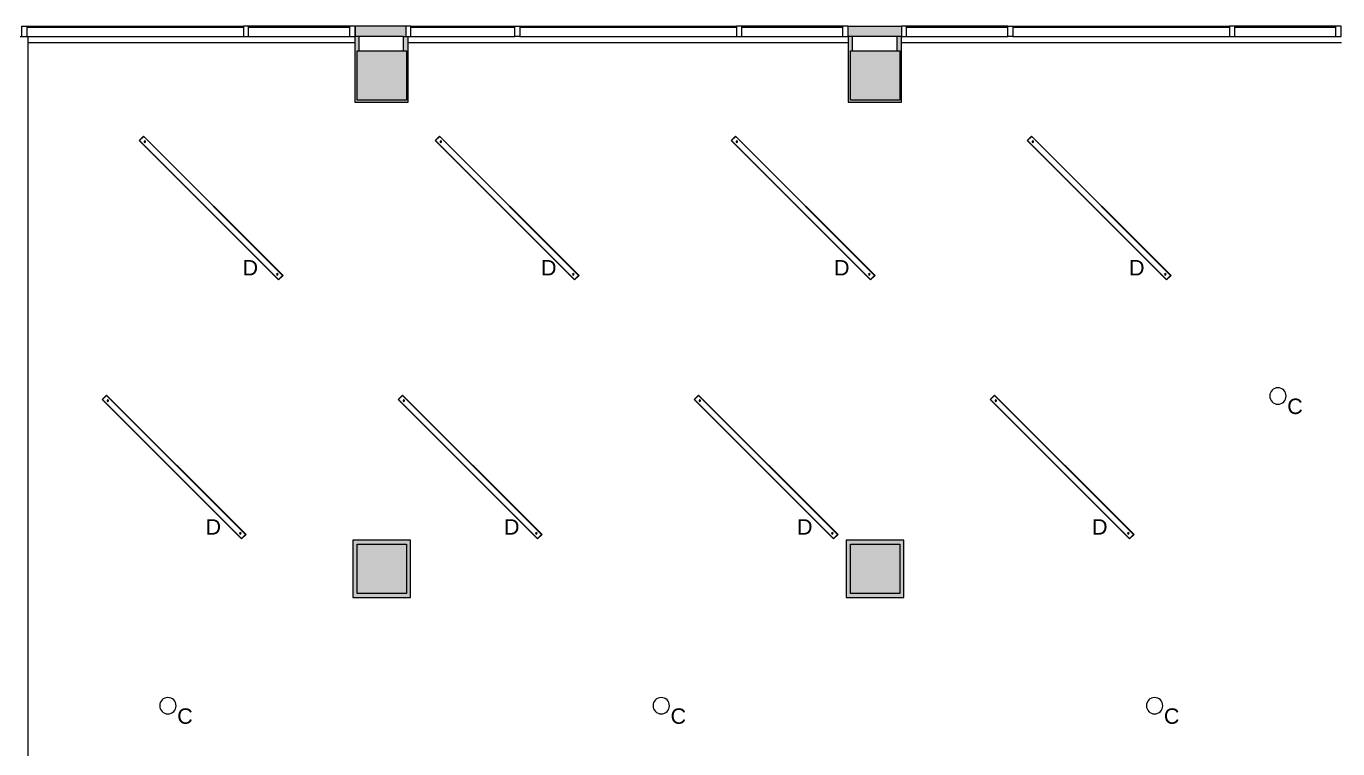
# Model space of a CAD drawing. Header units: inches. Extents: x -1101 to 2979, y -461 to 1753.
# Drawn here: x 191 to 830, y 1401 to 1752 of the extents above; entities that cross this region are included whole.
import ezdxf

# ---------------------------------------------------------------- set-up
doc = ezdxf.new("R2010")
doc.units = ezdxf.units.IN
doc.header["$MEASUREMENT"] = 0
for name, color, linetype, lineweight in [('820 1st St NE_04_Clean_dwg _2_', 8, 'Continuous', 9), ('E-LITE-EQPM', 33, 'Continuous', 9), ('E-LITE-EQPM-IDEN', 33, 'Continuous', 9), ('I-WALL', 2, 'Continuous', 13), ('IRF-WALL-FULL-HT', 250, 'Continuous', 9), ('IRF-WALL-FULL-HT-HATCH', 250, 'Continuous', 9), ('IRF-WINDOW', 250, 'Continuous', 9), ('S-COLS', 52, 'Continuous', 13)]:
    doc.layers.add(name, color=color, linetype=linetype, lineweight=lineweight)
doc.styles.add('Arial', font='arial.ttf', dxfattribs={"height": 7.5})

# ---------------------------------------------------------------- blocks, each defined once
blk = doc.blocks.new('820 1st St NE_04_Clean_dwg _2_-2559314-Reflected Ceiling Plan')
at = {"layer": 'IRF-WALL-FULL-HT-HATCH'}
for points in [[(351.44, 1747.07), (376.14, 1747.07), (376.14, 1752.07), (351.44, 1752.07)], [(617.24, 1747.07), (617.24, 1752.07), (591.29, 1752.07), (591.29, 1747.07), (615.02, 1747.07)], [(351.27, 1715.07), (377.27, 1715.07), (377.27, 1747.07), (375.02, 1747.07), (375.02, 1740.07), (376.41, 1740.07), (376.41, 1716.07), (352.41, 1716.07), (352.41, 1740.07), (353.52, 1740.07), (353.52, 1747.07), (351.27, 1747.07), (351.27, 1716.57)], [(616.41, 1715.07), (617.27, 1715.07), (617.24, 1747.07), (615.02, 1747.07), (615.02, 1740.07), (616.41, 1740.07), (616.41, 1716.07), (592.41, 1716.07), (592.41, 1740.07), (593.52, 1740.07), (593.52, 1747.07), (591.27, 1747.07), (591.27, 1715.07), (615.02, 1715.07)]]:
    blk.add_hatch(color=256, dxfattribs=at).paths.add_polyline_path(points, flags=0)
h = blk.add_hatch(color=256, dxfattribs=at)
h.paths.add_polyline_path([(352.41, 1474.07), (378.41, 1474.07), (378.41, 1502.07), (350.41, 1502.07), (350.41, 1474.07)], flags=0)
h.paths.add_polyline_path([(376.41, 1476.07), (352.41, 1476.07), (352.41, 1500.07), (376.41, 1500.07)], flags=0)
h = blk.add_hatch(color=256, dxfattribs=at)
h.paths.add_polyline_path([(592.41, 1474.07), (618.41, 1474.07), (618.41, 1502.07), (590.41, 1502.07), (590.41, 1474.07)], flags=0)
h.paths.add_polyline_path([(616.41, 1476.07), (592.41, 1476.07), (592.41, 1500.07), (616.41, 1500.07)], flags=0)
at = {"layer": 'IRF-WALL-FULL-HT'}
for p, q in [((353.52, 1740.07), (353.52, 1747.07)), ((615.02, 1747.07), (615.02, 1740.07))]:
    blk.add_line(p, q, dxfattribs=at)
at = {"layer": 'IRF-WALL-FULL-HT', "flags": 128}
for points in [[(376.14, 1752.07), (351.44, 1752.07), (351.44, 1747.07)], [(593.52, 1740.07), (593.52, 1747.07), (591.29, 1747.07), (591.27, 1747.07), (591.27, 1715.07), (617.27, 1715.07), (617.27, 1747.07), (591.29, 1747.07), (591.29, 1752.07), (617.24, 1752.07), (617.24, 1747.07)], [(375.02, 1747.07), (351.27, 1747.07), (351.27, 1715.07), (377.27, 1715.07), (377.27, 1747.07)], [(375.02, 1740.07), (375.02, 1747.07), (377.27, 1747.07), (377.38, 1747.07)]]:
    blk.add_lwpolyline(points, dxfattribs=at)
for points in [[(378.41, 1502.07), (350.41, 1502.07), (350.41, 1474.07), (378.41, 1474.07)], [(618.41, 1502.07), (590.41, 1502.07), (590.41, 1474.07), (618.41, 1474.07)]]:
    blk.add_lwpolyline(points, close=True, dxfattribs=at)
at = {"layer": 'IRF-WINDOW'}
for p, q in [((191.78, 1752.07), (191.78, 1747.07)), ((299.69, 1751.57), (348.94, 1751.57)), ((378.64, 1751.57), (429.13, 1751.57)), ((539.54, 1751.57), (588.79, 1751.57)), ((619.74, 1751.57), (668.99, 1751.57)), ((779.4, 1751.57), (828.65, 1751.57)), ((192.34, 1747.07), (246.94, 1747.07)), ((192.34, 1744.07), (351.27, 1744.07)), ((245.78, 1747.07), (297.19, 1747.07)), ((377.27, 1744.07), (591.27, 1744.07)), ((378.64, 1747.07), (429.13, 1747.07)), ((617.27, 1744.07), (831.27, 1744.07)), ((619.74, 1747.07), (668.99, 1747.07))]:
    blk.add_line(p, q, dxfattribs=at)
at = {"layer": 'IRF-WINDOW', "flags": 128}
for points in [[(189.28, 1747.07), (189.28, 1752.07), (191.78, 1752.07), (245.78, 1752.07), (297.19, 1752.07)], [(191.78, 1751.57), (245.78, 1751.57), (297.19, 1751.57)], [(348.94, 1747.07), (351.44, 1747.07), (351.44, 1752.07), (348.94, 1752.07), (299.69, 1752.07), (297.19, 1752.07), (297.19, 1747.07), (299.69, 1747.07), (299.69, 1752.07)], [(299.69, 1747.07), (348.94, 1747.07), (348.94, 1752.07)], [(378.64, 1752.07), (376.14, 1752.07), (376.14, 1747.07), (378.64, 1747.07), (378.64, 1752.07), (429.13, 1752.07)], [(431.63, 1752.07), (431.63, 1747.07), (429.13, 1747.07), (429.13, 1752.07), (431.63, 1752.07), (485.63, 1752.07), (537.04, 1752.07)], [(431.63, 1751.57), (485.63, 1751.57), (537.04, 1751.57)], [(588.79, 1747.07), (591.29, 1747.07), (591.29, 1752.07), (588.79, 1752.07), (539.54, 1752.07), (537.04, 1752.07), (537.04, 1747.07), (539.54, 1747.07), (539.54, 1752.07)], [(539.54, 1747.07), (588.79, 1747.07), (588.79, 1752.07)], [(668.99, 1752.07), (619.74, 1752.07), (617.24, 1752.07), (617.24, 1747.07), (619.74, 1747.07), (619.74, 1752.07)], [(671.49, 1752.07), (671.49, 1747.07), (668.99, 1747.07), (668.99, 1752.07), (671.49, 1752.07), (725.49, 1752.07), (776.9, 1752.07)], [(671.49, 1751.57), (725.49, 1751.57), (776.9, 1751.57)], [(828.65, 1747.07), (831.15, 1747.07), (831.15, 1752.07), (828.65, 1752.07), (779.4, 1752.07), (776.9, 1752.07), (776.9, 1747.07), (779.4, 1747.07), (779.4, 1752.07)], [(779.4, 1747.07), (828.65, 1747.07), (828.65, 1752.07)], [(431.63, 1747.07), (485.63, 1747.07), (537.04, 1747.07)], [(671.49, 1747.07), (725.49, 1747.07), (776.9, 1747.07)]]:
    blk.add_lwpolyline(points, dxfattribs=at)
blk = doc.blocks.new('Concrete-Square-Column - 24 x 24-2599265-Reflected Ceiling Plan')
at = {"layer": 'S-COLS', "lineweight": 9}
blk.add_hatch(color=55, dxfattribs=at).paths.add_polyline_path([(-0.95, -12), (12, -12), (12, 12), (-12, 12), (-12, -12)], flags=0)
at = {"layer": 'S-COLS', "color": 10, "lineweight": 20}
for p, q in [((-12, 12), (12, 12)), ((-12, -12), (-12, 12)), ((12, 12), (12, -12)), ((12, -12), (-12, -12))]:
    blk.add_line(p, q, dxfattribs=at)
blk = doc.blocks.new('Linear - Suspended - New - 8_ Accenture D-2672256-Reflected Ceiling Plan')
at = {"layer": 'E-LITE-EQPM', "lineweight": 20}
for p, q in [((-48, -1.5), (-48, 1.5)), ((-48, 1.5), (48, 1.5)), ((-47.8, 1.41), (-47.8, -1.43)), ((47.8, 1.41), (-47.8, 1.41)), ((47.8, -1.43), (47.8, 1.41)), ((48, 1.5), (48, -1.5)), ((48, -1.5), (-48, -1.5)), ((-47.8, -1.43), (47.8, -1.43))]:
    blk.add_line(p, q, dxfattribs=at)
for centre, radius in [((-45.6, 0), 0.379), ((45.6, 0), 0.378)]:
    blk.add_circle(centre, radius, dxfattribs=at)
blk = doc.blocks.new('Pendant - Suspended - New 8_ Accenture C-2671592-Reflected Ceiling Plan')
at = {"layer": 'E-LITE-EQPM', "lineweight": 20}
blk.add_circle((0, 0), 4, dxfattribs=at)

msp = doc.modelspace()

# ---------------------------------------------------------------- linework, layer by layer
at = {"layer": 'I-WALL', "color": 10, "lineweight": 20}
for p, q in [((188.59, 1747.07), (192.34, 1747.07)), ((192.34, 1747.07), (192.34, 1260.49))]:
    msp.add_line(p, q, dxfattribs=at)

# ---------------------------------------------------------------- block references
at = {"layer": '820 1st St NE_04_Clean_dwg _2_', "color": 250}
msp.add_blockref('820 1st St NE_04_Clean_dwg _2_-2559314-Reflected Ceiling Plan', (0, 0), dxfattribs=at)
at = {"layer": 'E-LITE-EQPM', "lineweight": 20, "extrusion": (0, 0, -1)}
for name, p, rotation in [('Linear - Suspended - New - 8_ Accenture D-2672256-Reflected Ceiling Plan', (-281.41, 1663.65), 224.9999999999997), ('Linear - Suspended - New - 8_ Accenture D-2672256-Reflected Ceiling Plan', (-425.41, 1663.65), 224.9999999999997), ('Linear - Suspended - New - 8_ Accenture D-2672256-Reflected Ceiling Plan', (-569.41, 1663.65), 224.9999999999997), ('Linear - Suspended - New - 8_ Accenture D-2672256-Reflected Ceiling Plan', (-713.41, 1663.65), 224.9999999999997), ('Pendant - Suspended - New 8_ Accenture C-2671592-Reflected Ceiling Plan', (-800.41, 1572.19), 180), ('Linear - Suspended - New - 8_ Accenture D-2672256-Reflected Ceiling Plan', (-263.41, 1537.65), 44.99999999999929), ('Linear - Suspended - New - 8_ Accenture D-2672256-Reflected Ceiling Plan', (-407.41, 1537.65), 44.99999999999929), ('Linear - Suspended - New - 8_ Accenture D-2672256-Reflected Ceiling Plan', (-551.41, 1537.65), 44.99999999999929), ('Linear - Suspended - New - 8_ Accenture D-2672256-Reflected Ceiling Plan', (-695.41, 1537.65), 44.99999999999929), ('Pendant - Suspended - New 8_ Accenture C-2671592-Reflected Ceiling Plan', (-260.41, 1421.49), 180), ('Pendant - Suspended - New 8_ Accenture C-2671592-Reflected Ceiling Plan', (-500.41, 1421.49), 180), ('Pendant - Suspended - New 8_ Accenture C-2671592-Reflected Ceiling Plan', (-740.41, 1421.49), 180)]:
    msp.add_blockref(name, p, dxfattribs=dict(at, rotation=rotation))
at = {"layer": 'S-COLS', "lineweight": 9}
for p in [(364.41, 1728.07), (604.41, 1728.07), (364.41, 1488.07), (604.41, 1488.07)]:
    msp.add_blockref('Concrete-Square-Column - 24 x 24-2599265-Reflected Ceiling Plan', p, dxfattribs=at)

# ---------------------------------------------------------------- texts
at = {"layer": 'E-LITE-EQPM-IDEN', "char_height": 7.5, "width": 9.393, "attachment_point": 1, "style": 'Arial'}
for s, insert in [('D', (296.7, 1638.31)), ('D', (441.9, 1638.31)), ('D', (584.46, 1638.31)), ('D', (727.98, 1638.31)), ('C', (804.94, 1570.9)), ('D', (278.7, 1512.23)), ('D', (423.9, 1512.23)), ('D', (566.46, 1512.23)), ('D', (709.98, 1512.23)), ('C', (264.94, 1420.2)), ('C', (504.94, 1420.2)), ('C', (744.94, 1420.2))]:
    msp.add_mtext(s, dxfattribs=dict(at, insert=insert))

doc.saveas('drawing.dxf')
